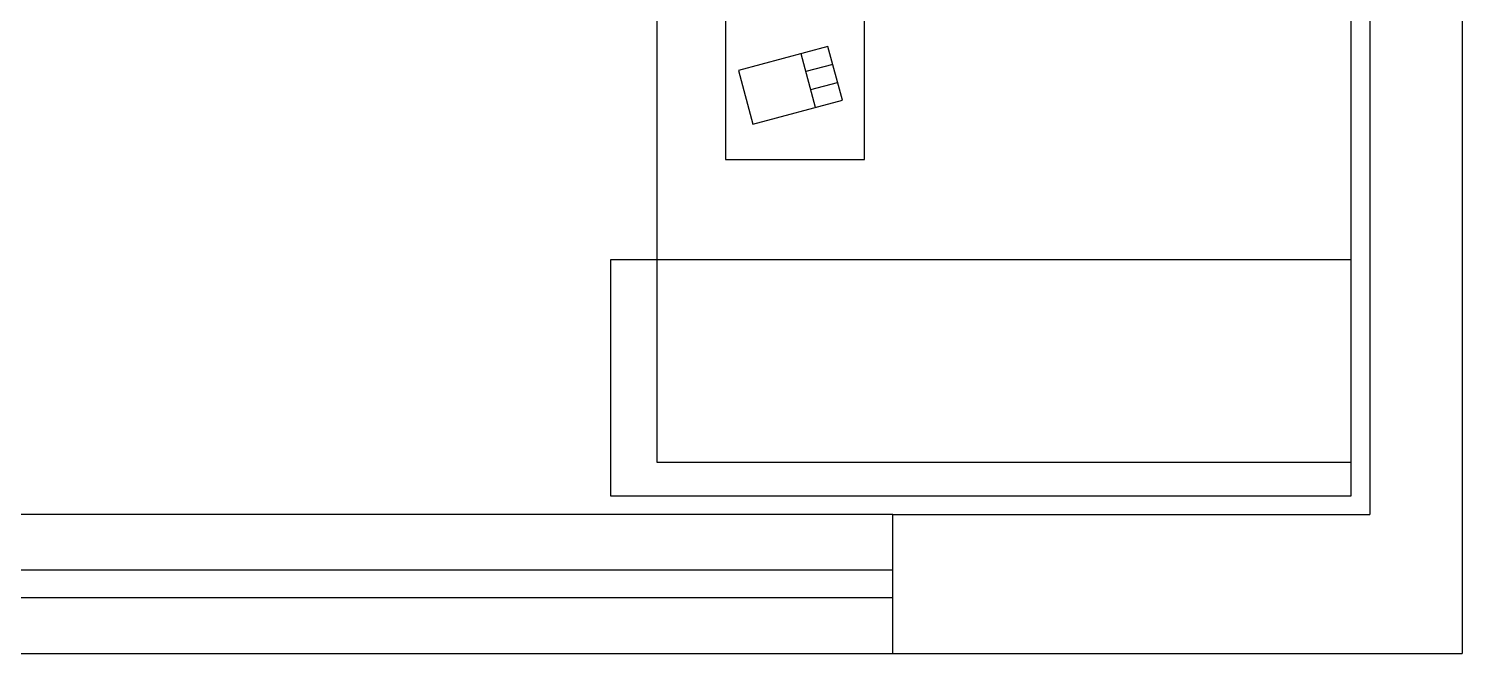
# Model space of a CAD drawing. Extents: x 126968 to 132038, y -1805 to 3860.
# Drawn here: x 131246.5 to 131401.3, y -385 to -317.5 of the extents above; entities that cross this region are included whole.
import ezdxf

# ---------------------------------------------------------------- set-up
doc = ezdxf.new("R2010")
doc.units = 0
doc.header["$MEASUREMENT"] = 0
doc.layers.get('0').update_dxf_attribs({"linetype": 'CONTINUOUS'})
for name, color, linetype in [('PENA02', 2, 'CONTINUOUS'), ('PENA03', 3, 'CONTINUOUS'), ('PENA06', 6, 'CONTINUOUS')]:
    doc.layers.add(name, color=color, linetype=linetype)

msp = doc.modelspace()

# ---------------------------------------------------------------- linework, layer by layer
for p, q in [((131321.747, -313.612), (131321.747, -331.612)), ((131336.747, -331.612), (131336.747, -313.612)), ((131332.8, -319.42), (131323.141, -322.008)), ((131331.455, -325.992), (131329.903, -320.196)), ((131334.353, -325.215), (131332.8, -319.42)), ((131323.141, -322.008), (131324.694, -327.804)), ((131333.318, -321.352), (131330.42, -322.128)), ((131330.938, -324.06), (131333.836, -323.284)), ((131324.694, -327.804), (131334.353, -325.215)), ((131321.747, -331.612), (131336.747, -331.612))]:
    msp.add_line(p, q)
at = {"layer": 'PENA02', "linetype": 'Continuous'}
for p, q in [((131339.809, -369.958, -43.121), (131190.309, -369.958, -43.121)), ((131190.309, -384.958, -43.121), (131339.809, -384.958, -43.121))]:
    msp.add_line(p, q, dxfattribs=at)
at = {"layer": 'PENA02', "linetype": 'Continuous', "elevation": -43.121}
for points in [[(131389.309, -364.303), (131389.309, -204.303), (131314.309, -204.303), (131314.309, -364.303)], [(131309.309, -367.958), (131389.309, -367.958), (131389.309, -342.458), (131309.309, -342.458)]]:
    msp.add_lwpolyline(points, close=True, dxfattribs=at)
at = {"layer": 'PENA03', "linetype": 'Continuous'}
for p, q in [((131339.809, -375.958, -43.121), (131190.309, -375.958, -43.121)), ((131339.809, -378.958, -43.121), (131190.309, -378.958, -43.121))]:
    msp.add_line(p, q, dxfattribs=at)
at = {"layer": 'PENA06'}
for p, q in [((131401.309, -49.958, -43.121), (131401.309, -384.958, -43.121)), ((131391.309, -64.958, -43.121), (131391.309, -369.958, -43.121)), ((131339.809, -369.958, -43.121), (131391.309, -369.958, -43.121)), ((131339.809, -384.958, -43.121), (131401.309, -384.958, -43.121))]:
    msp.add_line(p, q, dxfattribs=at)
at = {"layer": 'PENA06', "linetype": 'Continuous'}
msp.add_line((131339.809, -384.958, -43.121), (131339.809, -369.958, -43.121), dxfattribs=at)

doc.saveas('drawing.dxf')
